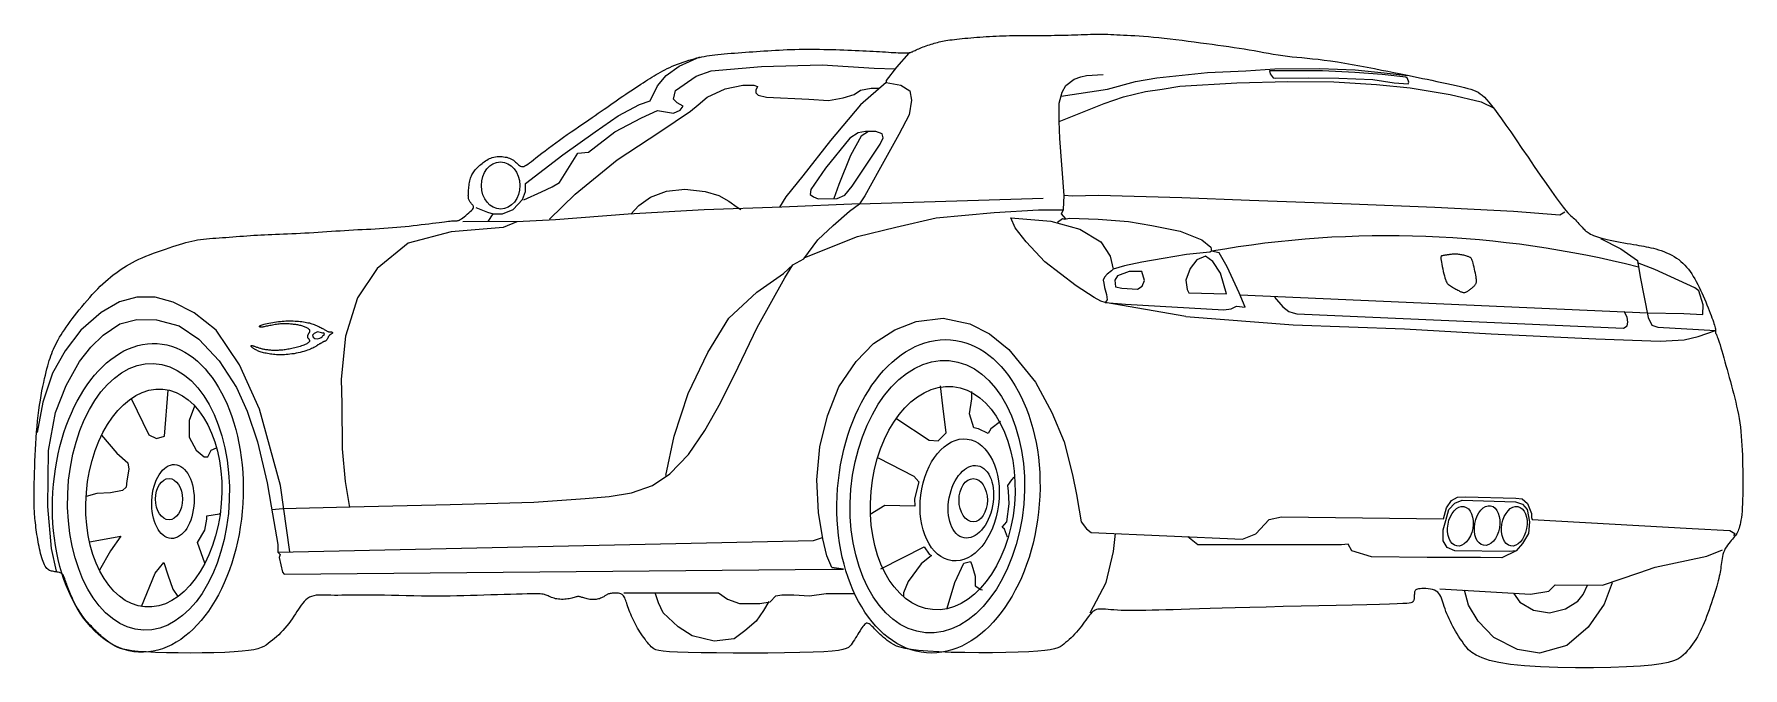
# Model space of a CAD drawing. Header units: metres. Extents: x -0.28 to 4.1, y -0.04 to 1.58.
import ezdxf

# ---------------------------------------------------------------- set-up
doc = ezdxf.new("R2010")
doc.units = ezdxf.units.M
doc.layers.add('Ceco.NET 49', color=7, linetype='Continuous', lineweight=9)

msp = doc.modelspace()

# ---------------------------------------------------------------- linework, layer by layer
at = {"layer": 'Ceco.NET 49'}
for p, q in [((2.6707, 0.8574), (2.4641, 0.8937)), ((3.9811, 0.8068), (4.0259, 0.8219))]:
    msp.add_line(p, q, dxfattribs=at)
for points in [[(-0.2293, 0.2057), (-0.232, 0.2064), (-0.2346, 0.2072), (-0.2371, 0.2082), (-0.2394, 0.2096), (-0.2416, 0.2112), (-0.2438, 0.2133), (-0.2458, 0.2157), (-0.2478, 0.2187), (-0.2497, 0.2222), (-0.2516, 0.2262), (-0.2534, 0.2306), (-0.2551, 0.2354), (-0.2568, 0.2406), (-0.2584, 0.246), (-0.2599, 0.2516), (-0.2613, 0.2573), (-0.2626, 0.2632), (-0.2639, 0.2691), (-0.2651, 0.2751), (-0.2662, 0.2812), (-0.2673, 0.2873), (-0.2682, 0.2934), (-0.2692, 0.2996), (-0.2701, 0.3057), (-0.2709, 0.3119), (-0.2717, 0.3179), (-0.2724, 0.3239), (-0.2731, 0.3298), (-0.2737, 0.3355), (-0.2743, 0.341), (-0.2747, 0.3463), (-0.2752, 0.3513), (-0.2755, 0.3561), (-0.2758, 0.3607), (-0.276, 0.3655), (-0.2762, 0.3706), (-0.2763, 0.3762), (-0.2763, 0.3826), (-0.2763, 0.3899), (-0.2763, 0.3985), (-0.2762, 0.4083), (-0.2761, 0.4194), (-0.2759, 0.4315), (-0.2756, 0.4446), (-0.2753, 0.4583), (-0.2749, 0.4726), (-0.2744, 0.4873), (-0.2737, 0.5022), (-0.273, 0.5172), (-0.2721, 0.5321), (-0.2711, 0.547), (-0.27, 0.5618), (-0.2688, 0.5763), (-0.2674, 0.5906), (-0.2659, 0.6045), (-0.2642, 0.6181), (-0.2624, 0.6312), (-0.2604, 0.6439), (-0.2584, 0.656), (-0.2563, 0.6676), (-0.2541, 0.6787), (-0.2519, 0.6891), (-0.2498, 0.6989), (-0.2477, 0.708), (-0.2457, 0.7164), (-0.2437, 0.7242), (-0.2417, 0.7315), (-0.2397, 0.7383), (-0.2377, 0.7448), (-0.2357, 0.7509), (-0.2336, 0.7569), (-0.2313, 0.7628), (-0.229, 0.7686), (-0.2265, 0.7745), (-0.2239, 0.7803), (-0.2211, 0.7863), (-0.2181, 0.7922), (-0.2148, 0.7983), (-0.2113, 0.8045), (-0.2075, 0.8108), (-0.2035, 0.8172), (-0.1991, 0.8238), (-0.1945, 0.8306), (-0.1895, 0.8376), (-0.1844, 0.8447), (-0.1789, 0.852), (-0.1732, 0.8594), (-0.1672, 0.867), (-0.1609, 0.8748), (-0.1545, 0.8827), (-0.1479, 0.8907), (-0.1411, 0.8986), (-0.1343, 0.9064), (-0.1275, 0.914), (-0.1206, 0.9214), (-0.1138, 0.9285), (-0.1071, 0.9352), (-0.1004, 0.9415), (-0.0938, 0.9475), (-0.0872, 0.9532), (-0.0806, 0.9587), (-0.074, 0.9639), (-0.0674, 0.9689), (-0.0607, 0.9737), (-0.054, 0.9784), (-0.0471, 0.9829), (-0.04, 0.9874), (-0.0327, 0.9917), (-0.0251, 0.9959), (-0.0171, 1), (-0.0087, 1.0041), (0.0001, 1.0081), (0.0094, 1.012), (0.0192, 1.0159), (0.0291, 1.0197), (0.0393, 1.0234), (0.0494, 1.027), (0.0594, 1.0304), (0.0692, 1.0337), (0.0785, 1.0367), (0.0874, 1.0396), (0.0959, 1.0422), (0.104, 1.0447), (0.1119, 1.0469), (0.1195, 1.0489), (0.127, 1.0507), (0.1344, 1.0523), (0.1419, 1.0537), (0.1494, 1.0548), (0.1571, 1.0557), (0.1648, 1.0566), (0.1727, 1.0572), (0.1807, 1.0578), (0.1888, 1.0584), (0.1971, 1.0589), (0.2056, 1.0595), (0.2142, 1.0601), (0.223, 1.0608), (0.2319, 1.0615), (0.2409, 1.0622), (0.2499, 1.0629), (0.259, 1.0636), (0.268, 1.0643), (0.277, 1.0649), (0.286, 1.0655), (0.2949, 1.066), (0.3039, 1.0664), (0.3129, 1.0669), (0.3221, 1.0673), (0.3315, 1.0677), (0.3411, 1.0681), (0.351, 1.0685), (0.3613, 1.069), (0.3719, 1.0694), (0.3827, 1.0699), (0.3937, 1.0704), (0.4049, 1.0709), (0.4162, 1.0715), (0.4276, 1.0721), (0.439, 1.0727), (0.4503, 1.0734), (0.4616, 1.0742), (0.4729, 1.075), (0.4842, 1.0757), (0.4954, 1.0765), (0.5067, 1.0773), (0.5179, 1.078), (0.5292, 1.0787), (0.5404, 1.0793), (0.5517, 1.0799), (0.563, 1.0805), (0.5742, 1.081), (0.5854, 1.0816), (0.5966, 1.0822), (0.6077, 1.0828), (0.6188, 1.0835), (0.6298, 1.0843), (0.6407, 1.0851), (0.6515, 1.086), (0.6622, 1.087), (0.6728, 1.088), (0.6833, 1.0891), (0.6937, 1.0903), (0.704, 1.0915), (0.7141, 1.0927), (0.7241, 1.0939), (0.7337, 1.0951), (0.7429, 1.0963), (0.7515, 1.0975), (0.7596, 1.0985), (0.767, 1.0995), (0.7735, 1.1003), (0.7791, 1.1009), (0.7839, 1.1014), (0.788, 1.1018), (0.7915, 1.1021), (0.7944, 1.1023), (0.7968, 1.1024), (0.7989, 1.1025), (0.8008, 1.1025), (0.8024, 1.1025), (0.804, 1.1025), (0.8056, 1.1027), (0.8073, 1.1031), (0.8091, 1.1037), (0.8113, 1.1046), (0.8137, 1.106), (0.8167, 1.1078), (0.8201, 1.1102), (0.8239, 1.1129), (0.8279, 1.116), (0.832, 1.1193), (0.8359, 1.1227), (0.8394, 1.126), (0.8425, 1.1291), (0.845, 1.1319), (0.8466, 1.1344), (0.8476, 1.1365), (0.8479, 1.1383), (0.8477, 1.1399), (0.8471, 1.1413), (0.8462, 1.1426), (0.8451, 1.1438), (0.8439, 1.145), (0.8427, 1.1463), (0.8415, 1.1476), (0.8403, 1.149), (0.8393, 1.1504), (0.8383, 1.1519), (0.8374, 1.1535), (0.8366, 1.1551), (0.8359, 1.1568), (0.8354, 1.1585), (0.835, 1.1604), (0.8347, 1.1623), (0.8346, 1.1645), (0.8345, 1.1668), (0.8346, 1.1693), (0.8347, 1.172), (0.8348, 1.175), (0.8351, 1.1783), (0.8353, 1.1819), (0.8357, 1.1856), (0.8361, 1.1894), (0.8366, 1.1933), (0.8371, 1.1971), (0.8378, 1.2009), (0.8385, 1.2046), (0.8394, 1.208), (0.8403, 1.2113), (0.8414, 1.2144), (0.8426, 1.2174), (0.8439, 1.2203), (0.8453, 1.223), (0.8469, 1.2256), (0.8486, 1.2281), (0.8504, 1.2306), (0.8524, 1.233), (0.8545, 1.2354), (0.8568, 1.2377), (0.8592, 1.2401), (0.8616, 1.2424), (0.8642, 1.2447), (0.8669, 1.247), (0.8696, 1.2493), (0.8725, 1.2516), (0.8754, 1.2538), (0.8785, 1.256), (0.8817, 1.258), (0.885, 1.2599), (0.8885, 1.2616), (0.8922, 1.2631), (0.896, 1.2644), (0.9, 1.2654), (0.9041, 1.2662), (0.9083, 1.2667), (0.9125, 1.267), (0.9167, 1.2671), (0.9209, 1.2669), (0.9249, 1.2665), (0.9289, 1.2658), (0.9327, 1.265), (0.9365, 1.2639), (0.94, 1.2626), (0.9434, 1.261), (0.9467, 1.2593), (0.9498, 1.2574), (0.9527, 1.2552), (0.9555, 1.2529), (0.9581, 1.2505), (0.9606, 1.2482), (0.9631, 1.246), (0.9656, 1.2441), (0.9681, 1.2426), (0.9706, 1.2416), (0.9733, 1.2413), (0.9762, 1.2418), (0.9793, 1.243), (0.9827, 1.2449), (0.9866, 1.2475), (0.9909, 1.2507), (0.9958, 1.2546), (1.0014, 1.259), (1.0076, 1.264), (1.0147, 1.2695), (1.0224, 1.2755), (1.0308, 1.2818), (1.0396, 1.2885), (1.0489, 1.2953), (1.0584, 1.3023), (1.0681, 1.3093), (1.0779, 1.3162), (1.0876, 1.3231), (1.0973, 1.3298), (1.1068, 1.3364), (1.1162, 1.3429), (1.1254, 1.3491), (1.1344, 1.3552), (1.1431, 1.3612), (1.1514, 1.3669), (1.1594, 1.3724), (1.1671, 1.3777), (1.1746, 1.3828), (1.1818, 1.3879), (1.1888, 1.3928), (1.1958, 1.3976), (1.2027, 1.4024), (1.2096, 1.4072), (1.2165, 1.412), (1.2234, 1.4168), (1.2303, 1.4215), (1.2372, 1.4262), (1.2439, 1.4308), (1.2506, 1.4354), (1.2572, 1.4398), (1.2636, 1.444), (1.2698, 1.4481), (1.2758, 1.4521), (1.2817, 1.4559), (1.2875, 1.4596), (1.2931, 1.4632), (1.2987, 1.4667), (1.3042, 1.4701), (1.3097, 1.4735), (1.3152, 1.4767), (1.3207, 1.4799), (1.3263, 1.4831), (1.3319, 1.4862), (1.3377, 1.4892), (1.3437, 1.4921), (1.3499, 1.4951), (1.3564, 1.4979), (1.3631, 1.5007), (1.3701, 1.5035), (1.3772, 1.5061), (1.3844, 1.5087), (1.3916, 1.5111), (1.3988, 1.5134), (1.4058, 1.5155), (1.4127, 1.5174), (1.4193, 1.5192), (1.4257, 1.5208), (1.4321, 1.5222), (1.4384, 1.5234), (1.4448, 1.5246), (1.4514, 1.5256), (1.4583, 1.5266), (1.4655, 1.5275), (1.4731, 1.5283), (1.4811, 1.5291), (1.4894, 1.5298), (1.498, 1.5306), (1.5068, 1.5313), (1.5158, 1.5319), (1.525, 1.5326), (1.5343, 1.5333), (1.5436, 1.5339), (1.553, 1.5346), (1.5624, 1.5352), (1.5719, 1.5359), (1.5815, 1.5365), (1.5911, 1.5371), (1.6007, 1.5378), (1.6105, 1.5384), (1.6203, 1.5389), (1.6302, 1.5395), (1.6401, 1.54), (1.6501, 1.5405), (1.6602, 1.5409), (1.6704, 1.5413), (1.6807, 1.5415), (1.6911, 1.5417), (1.7016, 1.5418), (1.7121, 1.5418), (1.7227, 1.5417), (1.7333, 1.5415), (1.7439, 1.5413), (1.7544, 1.5411), (1.7648, 1.5408), (1.7752, 1.5405), (1.7854, 1.5401), (1.7955, 1.5398), (1.8055, 1.5394), (1.8152, 1.539), (1.8248, 1.5386), (1.8343, 1.5382), (1.8436, 1.5378), (1.8526, 1.5373), (1.8615, 1.5368), (1.8702, 1.5364), (1.8786, 1.5359), (1.8867, 1.5354), (1.8946, 1.5349), (1.9021, 1.5345), (1.9093, 1.534), (1.9162, 1.5336), (1.9226, 1.5332), (1.9287, 1.5329), (1.9344, 1.5326), (1.9396, 1.5324), (1.9444, 1.5322), (1.9488, 1.5321), (1.9526, 1.532), (1.956, 1.5321), (1.9589, 1.5322), (1.9614, 1.5325), (1.9636, 1.5328), (1.9656, 1.5332), (1.9674, 1.5338), (1.9692, 1.5345), (1.9711, 1.5353), (1.9732, 1.5363), (1.9755, 1.5374), (1.9781, 1.5386), (1.9809, 1.54), (1.984, 1.5414), (1.9872, 1.5429), (1.9906, 1.5444), (1.9942, 1.5459), (1.998, 1.5474), (2.0019, 1.5489), (2.006, 1.5504), (2.0101, 1.5518), (2.0143, 1.5532), (2.0185, 1.5545), (2.0227, 1.5558), (2.0269, 1.557), (2.0311, 1.5581), (2.0352, 1.5592), (2.0393, 1.5602), (2.0435, 1.5612), (2.0477, 1.5621), (2.0521, 1.5629), (2.0567, 1.5637), (2.0616, 1.5645), (2.0668, 1.5653), (2.0725, 1.566), (2.0784, 1.5668), (2.0847, 1.5675), (2.0913, 1.5682), (2.0982, 1.5689), (2.1053, 1.5696), (2.1126, 1.5702), (2.1201, 1.5709), (2.1278, 1.5715), (2.1356, 1.5721), (2.1435, 1.5727), (2.1515, 1.5733), (2.1597, 1.5738), (2.168, 1.5743), (2.1764, 1.5748), (2.1849, 1.5752), (2.1935, 1.5756), (2.2022, 1.5759), (2.2109, 1.5762), (2.2196, 1.5765), (2.2283, 1.5767), (2.2369, 1.5769), (2.2454, 1.577), (2.2537, 1.5771), (2.2619, 1.5771), (2.27, 1.5771), (2.278, 1.5771), (2.2859, 1.5771), (2.2938, 1.577), (2.3018, 1.577), (2.3098, 1.577), (2.318, 1.577), (2.3263, 1.5771), (2.3348, 1.5772), (2.3434, 1.5773), (2.352, 1.5774), (2.3606, 1.5776), (2.3692, 1.5778), (2.3777, 1.5781), (2.3862, 1.5784), (2.3945, 1.5787), (2.4027, 1.579), (2.4107, 1.5792), (2.4186, 1.5795), (2.4264, 1.5797), (2.4341, 1.5799), (2.4416, 1.5801), (2.449, 1.5801), (2.4563, 1.5801), (2.4636, 1.5799), (2.4709, 1.5797), (2.4783, 1.5795), (2.486, 1.5791), (2.4939, 1.5787), (2.5022, 1.5783), (2.5109, 1.5779), (2.5201, 1.5774), (2.5298, 1.5769), (2.5401, 1.5763), (2.551, 1.5756), (2.5625, 1.5748), (2.5747, 1.5738), (2.5875, 1.5727), (2.601, 1.5714), (2.6152, 1.5699), (2.63, 1.5683), (2.6452, 1.5664), (2.6608, 1.5645), (2.6764, 1.5625), (2.6921, 1.5604), (2.7077, 1.5583), (2.723, 1.5563), (2.7378, 1.5543), (2.7523, 1.5523), (2.7665, 1.5503), (2.7803, 1.5483), (2.7938, 1.5463), (2.807, 1.5443), (2.82, 1.5423), (2.8327, 1.5402), (2.8453, 1.538), (2.8577, 1.5358), (2.87, 1.5336), (2.8822, 1.5314), (2.8943, 1.5293), (2.9064, 1.5274), (2.9184, 1.5256), (2.9305, 1.524), (2.9426, 1.5225), (2.9549, 1.5213), (2.9675, 1.5201), (2.9806, 1.5188), (2.9944, 1.5174), (3.0089, 1.5158), (3.0244, 1.514), (3.0409, 1.5117), (3.0586, 1.509), (3.0772, 1.506), (3.0963, 1.5026), (3.1156, 1.4991), (3.1347, 1.4955), (3.1533, 1.4919), (3.1711, 1.4884), (3.1877, 1.4851), (3.2028, 1.4821), (3.2167, 1.4793), (3.2295, 1.4767), (3.2416, 1.4742), (3.2533, 1.4718), (3.2647, 1.4695), (3.2761, 1.4671), (3.2879, 1.4646), (3.3002, 1.4621), (3.3128, 1.4594), (3.3256, 1.4567), (3.3382, 1.454), (3.3505, 1.4513), (3.3623, 1.4487), (3.3733, 1.4461), (3.3832, 1.4437), (3.392, 1.4414), (3.3997, 1.4392), (3.4065, 1.4369), (3.4127, 1.4343), (3.4183, 1.4313), (3.4237, 1.4278), (3.429, 1.4237), (3.4344, 1.4188), (3.4401, 1.413), (3.4462, 1.406), (3.453, 1.3978), (3.4606, 1.388), (3.469, 1.3765), (3.4786, 1.3631), (3.4895, 1.3477), (3.5018, 1.3299), (3.5156, 1.3098), (3.5305, 1.2879), (3.5462, 1.265), (3.562, 1.2419), (3.5775, 1.2192), (3.5924, 1.1977), (3.606, 1.1782), (3.618, 1.1614), (3.628, 1.1479), (3.6362, 1.1373), (3.6428, 1.1293), (3.6481, 1.1233), (3.6524, 1.1188), (3.6559, 1.1155), (3.659, 1.1128), (3.6618, 1.1103), (3.6646, 1.1076), (3.6675, 1.1047), (3.6704, 1.1016), (3.6733, 1.0984), (3.6761, 1.0952), (3.6789, 1.092), (3.6817, 1.0889), (3.6843, 1.086), (3.6868, 1.0833), (3.6893, 1.0808), (3.6918, 1.0785), (3.6943, 1.0763), (3.697, 1.0743), (3.6998, 1.0724), (3.7028, 1.0706), (3.7062, 1.0688), (3.7099, 1.0671), (3.714, 1.0653), (3.7185, 1.0636), (3.7234, 1.0619), (3.7289, 1.0602), (3.7349, 1.0585), (3.7415, 1.0568), (3.7487, 1.0551), (3.7565, 1.0533), (3.7648, 1.0515), (3.7734, 1.0498), (3.7822, 1.048), (3.791, 1.0464), (3.7996, 1.0448), (3.808, 1.0433), (3.8159, 1.0419), (3.8232, 1.0407), (3.83, 1.0396), (3.8365, 1.0385), (3.8426, 1.0375), (3.8486, 1.0363), (3.8546, 1.0351), (3.8606, 1.0338), (3.8668, 1.0323), (3.8733, 1.0305), (3.8799, 1.0285), (3.8868, 1.0263), (3.8936, 1.0238), (3.9005, 1.021), (3.9072, 1.018), (3.9138, 1.0147), (3.9201, 1.0112), (3.9261, 1.0073), (3.9318, 1.0032), (3.9371, 0.9988), (3.9423, 0.9941), (3.9472, 0.9892), (3.9518, 0.9839), (3.9563, 0.9784), (3.9607, 0.9726), (3.9649, 0.9666), (3.9689, 0.9603), (3.9729, 0.9537), (3.9767, 0.9469), (3.9805, 0.9399), (3.9841, 0.9328), (3.9876, 0.9254), (3.9911, 0.918), (3.9945, 0.9104), (3.9977, 0.9027), (4.0009, 0.8951), (4.004, 0.8876), (4.0069, 0.8802), (4.0096, 0.8732), (4.0122, 0.8664), (4.0145, 0.8601), (4.0167, 0.8542), (4.0187, 0.8489), (4.0204, 0.844), (4.0219, 0.8395), (4.0232, 0.8356), (4.0242, 0.8321), (4.025, 0.829), (4.0256, 0.8264), (4.0259, 0.8243), (4.026, 0.8225), (4.0259, 0.821), (4.0258, 0.8198), (4.0256, 0.8188), (4.0255, 0.8179), (4.0255, 0.8171), (4.0256, 0.8163), (4.0259, 0.8154), (4.0264, 0.8143), (4.0271, 0.813), (4.028, 0.8112), (4.0291, 0.8089), (4.0304, 0.8059), (4.0319, 0.8022), (4.0336, 0.7975), (4.0354, 0.7918), (4.0374, 0.7852), (4.0396, 0.7778), (4.0419, 0.7697), (4.0444, 0.761), (4.0469, 0.7517), (4.0496, 0.7421), (4.0523, 0.7322), (4.0552, 0.7221), (4.058, 0.7118), (4.0609, 0.7014), (4.0639, 0.691), (4.0667, 0.6805), (4.0696, 0.6699), (4.0723, 0.6594), (4.075, 0.6489), (4.0775, 0.6385), (4.0799, 0.6281), (4.0821, 0.6177), (4.0842, 0.6072), (4.0861, 0.5966), (4.0878, 0.5858), (4.0893, 0.5748), (4.0906, 0.5635), (4.0918, 0.5519), (4.0927, 0.54), (4.0934, 0.5278), (4.094, 0.5154), (4.0945, 0.5029), (4.0949, 0.4901), (4.0952, 0.4772), (4.0954, 0.4643), (4.0955, 0.4513), (4.0956, 0.4383), (4.0957, 0.4256), (4.0956, 0.4131), (4.0955, 0.4011), (4.0952, 0.3896), (4.0948, 0.3787), (4.0943, 0.3687), (4.0937, 0.3595), (4.0929, 0.3512), (4.092, 0.3436), (4.091, 0.3368), (4.0899, 0.3307), (4.0888, 0.3253), (4.0875, 0.3204), (4.0863, 0.3161), (4.085, 0.3123), (4.0836, 0.3089), (4.0822, 0.3057), (4.0806, 0.3028), (4.0788, 0.3), (4.0768, 0.2973), (4.0746, 0.2944), (4.0721, 0.2914), (4.0692, 0.2881), (4.0662, 0.2846), (4.063, 0.2809), (4.0598, 0.2769), (4.0567, 0.2727), (4.0537, 0.2683), (4.0509, 0.2637), (4.0485, 0.2589), (4.0465, 0.254), (4.0449, 0.2489), (4.0436, 0.2437), (4.0426, 0.2385), (4.0417, 0.2333), (4.041, 0.2281), (4.0404, 0.2229), (4.0398, 0.2179), (4.0391, 0.213), (4.0384, 0.2082), (4.0376, 0.2033), (4.0366, 0.1983), (4.0355, 0.193), (4.0342, 0.1873), (4.0326, 0.1812), (4.0308, 0.1746), (4.0288, 0.1673), (4.0265, 0.1594), (4.0239, 0.1512), (4.0212, 0.1426), (4.0184, 0.1337), (4.0154, 0.1248), (4.0124, 0.1159), (4.0093, 0.1071), (4.0062, 0.0985), (4.0031, 0.0902), (4, 0.082), (3.9968, 0.0741), (3.9935, 0.0665), (3.9902, 0.059), (3.9867, 0.0518), (3.9831, 0.0449), (3.9793, 0.0381), (3.9754, 0.0316), (3.9713, 0.0253), (3.9671, 0.0192), (3.9627, 0.0132), (3.9581, 0.0075), (3.9534, 0.0019), (3.9486, -0.0036), (3.9434, -0.0088), (3.9372, -0.0139), (3.9293, -0.0187), (3.9187, -0.0232), (3.9047, -0.0274), (3.8864, -0.0311), (3.8631, -0.0343), (3.8338, -0.037), (3.7982, -0.0391), (3.7576, -0.0405), (3.7136, -0.0412), (3.6679, -0.0412), (3.6221, -0.0403), (3.5779, -0.0386), (3.537, -0.0359), (3.501, -0.0323), (3.4712, -0.0277), (3.4472, -0.0222), (3.4283, -0.0159), (3.4136, -0.0092), (3.4025, -0.0021), (3.394, 0.0052), (3.3875, 0.0125), (3.3821, 0.0197), (3.3772, 0.0267), (3.3727, 0.0333), (3.3685, 0.0398), (3.3645, 0.0461), (3.3608, 0.0523), (3.3572, 0.0585), (3.3538, 0.0647), (3.3506, 0.071), (3.3474, 0.0774), (3.3444, 0.0839), (3.3415, 0.0903), (3.3387, 0.0968), (3.3361, 0.1032), (3.3337, 0.1094), (3.3315, 0.1155), (3.3295, 0.1213), (3.3278, 0.1268), (3.3261, 0.132), (3.3245, 0.1369), (3.3227, 0.1414), (3.3206, 0.1455), (3.3181, 0.1492), (3.315, 0.1524), (3.3113, 0.155), (3.3068, 0.1572), (3.3017, 0.1589), (3.2962, 0.1601), (3.2904, 0.1609), (3.2847, 0.1614), (3.2792, 0.1616), (3.2742, 0.1616), (3.2697, 0.1613), (3.2661, 0.1609), (3.2631, 0.1603), (3.2609, 0.1595), (3.2592, 0.1586), (3.2579, 0.1574), (3.2571, 0.1561), (3.2565, 0.1546), (3.256, 0.153), (3.2557, 0.1511), (3.2555, 0.1491), (3.2553, 0.1469), (3.2551, 0.1448), (3.255, 0.1426), (3.2549, 0.1404), (3.2547, 0.1384), (3.2545, 0.1365), (3.2543, 0.1347), (3.254, 0.1331), (3.2536, 0.1317), (3.2531, 0.1304), (3.2525, 0.1292), (3.2518, 0.1282), (3.251, 0.1272), (3.25, 0.1264), (3.2487, 0.1257), (3.2464, 0.125), (3.2423, 0.1244), (3.2356, 0.1237), (3.2254, 0.1231), (3.2109, 0.1225), (3.1913, 0.1218), (3.1657, 0.1211), (3.1337, 0.1203), (3.0963, 0.1194), (3.0548, 0.1184), (3.0107, 0.1174), (2.9652, 0.1164), (2.9197, 0.1154), (2.8757, 0.1143), (2.8344, 0.1133), (2.797, 0.1123), (2.7633, 0.1114), (2.733, 0.1105), (2.7057, 0.1097), (2.681, 0.1089), (2.6586, 0.1081), (2.638, 0.1074), (2.6189, 0.1068), (2.601, 0.1063), (2.5842, 0.1059), (2.5684, 0.1055), (2.5537, 0.1053), (2.54, 0.1052), (2.5274, 0.1052), (2.5158, 0.1054), (2.5051, 0.1057), (2.4954, 0.1062), (2.4866, 0.1068), (2.4787, 0.1075), (2.4716, 0.1081), (2.4651, 0.1087), (2.4594, 0.1091), (2.4543, 0.1092), (2.4497, 0.1091), (2.4457, 0.1087), (2.442, 0.1078), (2.4387, 0.1066), (2.4357, 0.1049), (2.4328, 0.1029), (2.4299, 0.1003), (2.4271, 0.0973), (2.4242, 0.0939), (2.4211, 0.0899), (2.4178, 0.0855), (2.4143, 0.0808), (2.4107, 0.0758), (2.407, 0.0707), (2.4031, 0.0654), (2.399, 0.0602), (2.3948, 0.055), (2.3904, 0.0499), (2.3859, 0.045), (2.3814, 0.0402), (2.3768, 0.0356), (2.3721, 0.0313), (2.3675, 0.0271), (2.363, 0.0232), (2.3585, 0.0195), (2.354, 0.016), (2.3489, 0.0128), (2.3426, 0.0099), (2.3344, 0.0073), (2.3236, 0.0049), (2.3096, 0.0028), (2.2917, 0.0011), (2.2691, -0.0004), (2.2416, -0.0015), (2.2102, -0.0023), (2.176, -0.0027), (2.1405, -0.0028), (2.1048, -0.0024), (2.0703, -0.0017), (2.0383, -0.0006), (2.01, 0.001), (1.9864, 0.003), (1.9673, 0.0055), (1.952, 0.0082), (1.9399, 0.0113), (1.9304, 0.0146), (1.9229, 0.0181), (1.9168, 0.0217), (1.9115, 0.0254), (1.9065, 0.0291), (1.9018, 0.0329), (1.8972, 0.0366), (1.8928, 0.0404), (1.8886, 0.0441), (1.8847, 0.0477), (1.8809, 0.0514), (1.8774, 0.0549), (1.8741, 0.0584), (1.871, 0.0617), (1.868, 0.0647), (1.8652, 0.0674), (1.8626, 0.0697), (1.86, 0.0715), (1.8576, 0.0726), (1.8553, 0.073), (1.853, 0.0727), (1.8507, 0.0716), (1.8485, 0.0699), (1.8463, 0.0675), (1.844, 0.0647), (1.8417, 0.0613), (1.8393, 0.0576), (1.8368, 0.0535), (1.8341, 0.0492), (1.8314, 0.0446), (1.8285, 0.04), (1.8256, 0.0353), (1.8227, 0.0307), (1.8197, 0.0262), (1.8167, 0.0219), (1.8138, 0.0179), (1.8108, 0.0143), (1.807, 0.0111), (1.8014, 0.0082), (1.7932, 0.0057), (1.7816, 0.0035), (1.7656, 0.0017), (1.7444, 0.0001), (1.717, -0.0012), (1.683, -0.0022), (1.6438, -0.0029), (1.6011, -0.0033), (1.5566, -0.0036), (1.5122, -0.0035), (1.4696, -0.0032), (1.4306, -0.0028), (1.3969, -0.0021), (1.3698, -0.0012), (1.3489, 0), (1.3333, 0.0013), (1.322, 0.003), (1.3142, 0.0049), (1.309, 0.0071), (1.3054, 0.0096), (1.3025, 0.0125), (1.2995, 0.0158), (1.2965, 0.0194), (1.2933, 0.0232), (1.29, 0.0274), (1.2867, 0.0317), (1.2834, 0.0363), (1.2801, 0.0409), (1.2768, 0.0457), (1.2737, 0.0505), (1.2706, 0.0554), (1.2676, 0.0604), (1.2648, 0.0653), (1.262, 0.0704), (1.2594, 0.0754), (1.2569, 0.0805), (1.2545, 0.0856), (1.2522, 0.0907), (1.25, 0.0958), (1.248, 0.1008), (1.2461, 0.1058), (1.2443, 0.1106), (1.2427, 0.1152), (1.2412, 0.1197), (1.2398, 0.1239), (1.2386, 0.1278), (1.2374, 0.1314), (1.2363, 0.1348), (1.235, 0.1378), (1.2336, 0.1405), (1.232, 0.1429), (1.2301, 0.1449), (1.2278, 0.1465), (1.2252, 0.1478), (1.2222, 0.1488), (1.2189, 0.1495), (1.2156, 0.1499), (1.2121, 0.1501), (1.2087, 0.1501), (1.2055, 0.1499), (1.2025, 0.1497), (1.1999, 0.1493), (1.1975, 0.1489), (1.1954, 0.1484), (1.1934, 0.1478), (1.1917, 0.1471), (1.1901, 0.1464), (1.1886, 0.1456), (1.1871, 0.1447), (1.1856, 0.1438), (1.1841, 0.1427), (1.1825, 0.1417), (1.1809, 0.1406), (1.1791, 0.1396), (1.1772, 0.1385), (1.1751, 0.1375), (1.1728, 0.1366), (1.1703, 0.1357), (1.1675, 0.135), (1.1646, 0.1344), (1.1616, 0.1339), (1.1585, 0.1335), (1.1552, 0.1333), (1.1519, 0.1333), (1.1486, 0.1335), (1.1453, 0.1339), (1.142, 0.1344), (1.1388, 0.1351), (1.1357, 0.1359), (1.1327, 0.1367), (1.13, 0.1375), (1.1275, 0.1383), (1.1252, 0.1391), (1.1233, 0.1397), (1.1216, 0.1402), (1.12, 0.1406), (1.1186, 0.1409), (1.1172, 0.141), (1.1157, 0.141), (1.1141, 0.1409), (1.1122, 0.1405), (1.1102, 0.14), (1.1078, 0.1394), (1.1052, 0.1387), (1.1024, 0.1379), (1.0993, 0.1371), (1.096, 0.1363), (1.0925, 0.1356), (1.0889, 0.135), (1.085, 0.1345), (1.0811, 0.1342), (1.077, 0.134), (1.073, 0.134), (1.0689, 0.1341), (1.0649, 0.1345), (1.0611, 0.135), (1.0574, 0.1357), (1.0538, 0.1366), (1.0505, 0.1377), (1.0474, 0.1389), (1.0444, 0.1402), (1.0416, 0.1415), (1.0389, 0.1428), (1.0364, 0.1439), (1.034, 0.145), (1.0316, 0.1459), (1.0291, 0.1466), (1.0262, 0.1472), (1.0225, 0.1476), (1.018, 0.1479), (1.0121, 0.148), (1.0048, 0.148), (0.9958, 0.1479), (0.9848, 0.1478), (0.9721, 0.1475), (0.9579, 0.1471), (0.9425, 0.1467), (0.9262, 0.1462), (0.9093, 0.1457), (0.8919, 0.1452), (0.8745, 0.1446), (0.8572, 0.1441), (0.84, 0.1435), (0.8228, 0.143), (0.8054, 0.1426), (0.788, 0.1423), (0.7702, 0.1421), (0.7521, 0.142), (0.7336, 0.142), (0.7146, 0.1422), (0.6953, 0.1426), (0.6759, 0.143), (0.6567, 0.1435), (0.6379, 0.144), (0.6197, 0.1444), (0.6023, 0.1448), (0.586, 0.145), (0.5709, 0.145), (0.557, 0.145), (0.5441, 0.1448), (0.5322, 0.1446), (0.5211, 0.1444), (0.5108, 0.1443), (0.501, 0.1442), (0.4918, 0.1442), (0.4829, 0.1444), (0.4745, 0.1447), (0.4665, 0.1449), (0.4589, 0.145), (0.4517, 0.1448), (0.4451, 0.1443), (0.4389, 0.1433), (0.4332, 0.1416), (0.428, 0.1394), (0.4233, 0.1364), (0.4189, 0.1329), (0.4148, 0.1289), (0.411, 0.1244), (0.4072, 0.1195), (0.4035, 0.1142), (0.3998, 0.1087), (0.396, 0.1029), (0.3921, 0.0969), (0.388, 0.0907), (0.3838, 0.0845), (0.3795, 0.0783), (0.3749, 0.0721), (0.3702, 0.0661), (0.3653, 0.0601), (0.3602, 0.0544), (0.3549, 0.0489), (0.3496, 0.0436), (0.3441, 0.0385), (0.3386, 0.0337), (0.3331, 0.0292), (0.3276, 0.0249), (0.3222, 0.0209), (0.3169, 0.0171), (0.3111, 0.0137), (0.3043, 0.0105), (0.296, 0.0077), (0.2855, 0.0051), (0.2723, 0.0029), (0.2559, 0.001), (0.2357, -0.0005), (0.2113, -0.0017), (0.1837, -0.0026), (0.1539, -0.0031), (0.1229, -0.0033), (0.092, -0.0032), (0.0621, -0.0027), (0.0345, -0.0019), (0.0101, -0.0007), (-0.0101, 0.0007), (-0.0265, 0.0025), (-0.0396, 0.0045), (-0.0498, 0.0067), (-0.0578, 0.009), (-0.0641, 0.0115), (-0.0691, 0.0141), (-0.0735, 0.0167), (-0.0775, 0.0193), (-0.0815, 0.022), (-0.0853, 0.0247), (-0.089, 0.0274), (-0.0926, 0.0301), (-0.096, 0.0328), (-0.0995, 0.0357), (-0.1028, 0.0385), (-0.1061, 0.0414), (-0.1093, 0.0444), (-0.1125, 0.0473), (-0.1156, 0.0503), (-0.1186, 0.0533), (-0.1216, 0.0563), (-0.1245, 0.0592), (-0.1273, 0.0621), (-0.13, 0.065), (-0.1327, 0.0678), (-0.1353, 0.0706), (-0.1379, 0.0735), (-0.1405, 0.0764), (-0.143, 0.0794), (-0.1456, 0.0826), (-0.1482, 0.0859), (-0.1508, 0.0893), (-0.1535, 0.0929), (-0.1561, 0.0966), (-0.1588, 0.1005), (-0.1614, 0.1045), (-0.1639, 0.1085), (-0.1664, 0.1127), (-0.1688, 0.1169), (-0.1711, 0.1211), (-0.1733, 0.1254), (-0.1754, 0.1296), (-0.1775, 0.134), (-0.1794, 0.1383), (-0.1813, 0.1427), (-0.1831, 0.147), (-0.1849, 0.1514), (-0.1866, 0.1558), (-0.1883, 0.1601), (-0.19, 0.1644), (-0.1915, 0.1685), (-0.193, 0.1725), (-0.1944, 0.1764), (-0.1957, 0.18), (-0.1969, 0.1834), (-0.198, 0.1866), (-0.199, 0.1894), (-0.2, 0.192), (-0.2011, 0.1943), (-0.2023, 0.1964), (-0.2037, 0.1981), (-0.2053, 0.1997), (-0.2071, 0.2009), (-0.2094, 0.2019), (-0.2118, 0.2027), (-0.2146, 0.2034), (-0.2174, 0.2039), (-0.2204, 0.2043), (-0.2234, 0.2048), (-0.2264, 0.2052)], [(2.8849, 1.486), (2.8859, 1.4783), (2.8936, 1.4686), (2.8994, 1.4676), (2.9837, 1.4686), (3.0621, 1.4676), (3.1493, 1.4637), (3.2035, 1.456), (3.2394, 1.4531), (3.2413, 1.457), (3.2374, 1.4666), (3.2336, 1.4705), (3.1726, 1.4773), (3.1028, 1.4821), (3.0205, 1.486), (2.9633, 1.486), (2.9188, 1.486)], [(1.8935, 1.325), (1.8772, 1.3312), (1.8509, 1.3312), (1.8321, 1.3275), (1.8108, 1.3137), (1.7482, 1.2374), (1.7106, 1.1823), (1.7093, 1.1698), (1.7181, 1.1635), (1.7294, 1.1585), (1.7782, 1.1598), (1.7983, 1.1685), (1.8171, 1.1911), (1.8885, 1.2987), (1.896, 1.315)], [(2.2224, 1.1099), (2.3251, 1.102), (2.3993, 1.0815), (2.453, 1.0484), (2.4767, 1.0121), (2.4846, 0.9789), (2.4799, 0.9742), (2.4688, 0.9663), (2.4625, 0.9584), (2.4593, 0.9505), (2.4609, 0.9426), (2.4625, 0.9316), (2.4672, 0.9142), (2.4688, 0.9), (2.4641, 0.8937), (2.453, 0.8969), (2.4356, 0.9063), (2.3898, 0.9363), (2.3093, 0.9979), (2.2619, 1.0484), (2.2334, 1.0847)], [(2.7208, 1.0123), (2.6987, 1.0025), (2.6816, 0.9805), (2.6706, 0.9511), (2.6742, 0.9266), (2.6779, 0.918), (2.7747, 0.9155), (2.7588, 0.9682), (2.7392, 0.9988)], [(3.3335, 0.9565), (3.3347, 0.9524), (3.3359, 0.949), (3.3371, 0.9463), (3.3384, 0.9441), (3.3397, 0.9422), (3.3412, 0.9407), (3.3429, 0.9392), (3.345, 0.9378), (3.3473, 0.9363), (3.3499, 0.9346), (3.3527, 0.933), (3.3555, 0.9313), (3.3585, 0.9296), (3.3613, 0.928), (3.3641, 0.9265), (3.3666, 0.9251), (3.3689, 0.9239), (3.3709, 0.9228), (3.3728, 0.9219), (3.3744, 0.9211), (3.3759, 0.9205), (3.3773, 0.92), (3.3785, 0.9196), (3.3797, 0.9193), (3.3809, 0.9192), (3.3821, 0.9192), (3.3833, 0.9193), (3.3845, 0.9195), (3.3857, 0.9198), (3.3871, 0.9204), (3.3885, 0.921), (3.39, 0.9218), (3.3917, 0.9228), (3.3934, 0.9239), (3.3953, 0.9252), (3.3971, 0.9265), (3.399, 0.9278), (3.4008, 0.9292), (3.4025, 0.9306), (3.4041, 0.9319), (3.4056, 0.9332), (3.407, 0.9344), (3.4082, 0.9356), (3.4093, 0.9368), (3.4103, 0.9379), (3.4111, 0.9391), (3.4119, 0.9402), (3.4125, 0.9414), (3.4131, 0.9426), (3.4136, 0.944), (3.4139, 0.9455), (3.4141, 0.9473), (3.4141, 0.9495), (3.414, 0.9521), (3.4136, 0.9552), (3.4131, 0.959), (3.4123, 0.9634), (3.4114, 0.9683), (3.4103, 0.9736), (3.4091, 0.9789), (3.4079, 0.9842), (3.4067, 0.9893), (3.4055, 0.9939), (3.4045, 0.9978), (3.4035, 1.001), (3.4026, 1.0035), (3.4018, 1.0054), (3.4009, 1.0067), (3.4, 1.0078), (3.399, 1.0085), (3.3979, 1.0091), (3.3966, 1.0096), (3.395, 1.0103), (3.3933, 1.0109), (3.3913, 1.0116), (3.3892, 1.0123), (3.387, 1.013), (3.3846, 1.0137), (3.3821, 1.0144), (3.3796, 1.015), (3.3771, 1.0155), (3.3745, 1.0159), (3.3719, 1.0163), (3.3693, 1.0166), (3.3667, 1.0168), (3.3641, 1.017), (3.3616, 1.0171), (3.3591, 1.0171), (3.3566, 1.0171), (3.3543, 1.017), (3.3519, 1.0169), (3.3497, 1.0167), (3.3475, 1.0165), (3.3453, 1.0162), (3.3432, 1.0159), (3.3411, 1.0157), (3.3391, 1.0153), (3.3371, 1.015), (3.3352, 1.0147), (3.3334, 1.0144), (3.3317, 1.014), (3.3301, 1.0137), (3.3286, 1.0134), (3.3272, 1.0132), (3.326, 1.0129), (3.325, 1.0126), (3.3242, 1.012), (3.3236, 1.0111), (3.3232, 1.0097), (3.3231, 1.0076), (3.3232, 1.0049), (3.3236, 1.0012), (3.3243, 0.9966), (3.3253, 0.9913), (3.3265, 0.9854), (3.3278, 0.9793), (3.3292, 0.9731), (3.3307, 0.967), (3.3321, 0.9614)], [(2.5578, 0.9731), (2.5259, 0.9731), (2.4953, 0.9621), (2.4891, 0.9511), (2.4904, 0.9339), (2.5063, 0.9302), (2.5467, 0.9278), (2.559, 0.9351), (2.5651, 0.9498)], [(0.3048, 0.776), (0.3069, 0.7754), (0.309, 0.7749), (0.3111, 0.7744), (0.3133, 0.774), (0.3156, 0.7736), (0.3179, 0.7732), (0.3204, 0.7729), (0.3229, 0.7726), (0.3256, 0.7723), (0.3283, 0.7721), (0.3311, 0.7719), (0.334, 0.7718), (0.3369, 0.7717), (0.3399, 0.7717), (0.3428, 0.7717), (0.3457, 0.7717), (0.3486, 0.7718), (0.3515, 0.772), (0.3543, 0.7722), (0.3572, 0.7725), (0.3601, 0.7728), (0.3631, 0.7731), (0.3662, 0.7736), (0.3694, 0.7741), (0.3726, 0.7746), (0.376, 0.7752), (0.3795, 0.7759), (0.3831, 0.7766), (0.3867, 0.7774), (0.3903, 0.7782), (0.394, 0.7791), (0.3976, 0.7801), (0.4013, 0.7811), (0.4048, 0.7822), (0.4083, 0.7833), (0.4116, 0.7844), (0.4147, 0.7855), (0.4176, 0.7867), (0.4201, 0.7878), (0.4223, 0.7889), (0.4242, 0.79), (0.4257, 0.791), (0.4269, 0.792), (0.4277, 0.793), (0.4283, 0.7939), (0.4287, 0.7948), (0.4288, 0.7957), (0.4287, 0.7965), (0.4284, 0.7972), (0.428, 0.798), (0.4275, 0.7987), (0.427, 0.7994), (0.4264, 0.8002), (0.4257, 0.8009), (0.4252, 0.8016), (0.4247, 0.8024), (0.4243, 0.8033), (0.424, 0.8041), (0.4238, 0.805), (0.4236, 0.806), (0.4236, 0.8069), (0.4237, 0.8078), (0.4239, 0.8088), (0.4241, 0.8097), (0.4244, 0.8106), (0.4248, 0.8115), (0.4252, 0.8123), (0.4257, 0.8131), (0.4262, 0.814), (0.4266, 0.8147), (0.4271, 0.8155), (0.4276, 0.8162), (0.428, 0.8169), (0.4284, 0.8176), (0.4287, 0.8183), (0.4289, 0.8189), (0.4291, 0.8195), (0.4293, 0.8201), (0.4293, 0.8207), (0.4293, 0.8214), (0.4292, 0.822), (0.429, 0.8226), (0.4287, 0.8232), (0.4282, 0.8239), (0.4276, 0.8246), (0.4268, 0.8253), (0.4257, 0.8261), (0.4245, 0.8269), (0.423, 0.8278), (0.4214, 0.8286), (0.4195, 0.8295), (0.4175, 0.8305), (0.4153, 0.8313), (0.413, 0.8322), (0.4107, 0.833), (0.4082, 0.8338), (0.4057, 0.8344), (0.4032, 0.835), (0.4007, 0.8356), (0.3981, 0.8361), (0.3955, 0.8365), (0.3928, 0.8369), (0.3902, 0.8373), (0.3875, 0.8376), (0.3848, 0.838), (0.382, 0.8383), (0.3793, 0.8385), (0.3764, 0.8388), (0.3735, 0.8389), (0.3706, 0.8391), (0.3675, 0.8391), (0.3644, 0.8391), (0.3611, 0.839), (0.3578, 0.8388), (0.3544, 0.8386), (0.3509, 0.8382), (0.3475, 0.8379), (0.3439, 0.8374), (0.3404, 0.8369), (0.3369, 0.8364), (0.3334, 0.8358), (0.33, 0.8351), (0.3266, 0.8345), (0.3234, 0.8339), (0.3204, 0.8332), (0.3175, 0.8326), (0.3149, 0.8321), (0.3126, 0.8315), (0.3106, 0.8311), (0.3088, 0.8307), (0.3073, 0.8304), (0.306, 0.8302), (0.305, 0.8301), (0.304, 0.83), (0.3033, 0.83), (0.3026, 0.8301), (0.302, 0.8302), (0.3016, 0.8305), (0.3012, 0.8307), (0.3008, 0.8311), (0.3006, 0.8314), (0.3005, 0.8318), (0.3004, 0.8322), (0.3004, 0.8327), (0.3006, 0.8331), (0.3009, 0.8335), (0.3014, 0.8339), (0.3021, 0.8344), (0.3033, 0.8349), (0.3048, 0.8355), (0.3068, 0.8362), (0.3093, 0.8369), (0.3124, 0.8377), (0.316, 0.8386), (0.3201, 0.8395), (0.3245, 0.8405), (0.3291, 0.8414), (0.334, 0.8423), (0.3389, 0.8432), (0.3439, 0.8439), (0.3488, 0.8446), (0.3536, 0.8451), (0.3584, 0.8456), (0.3632, 0.8459), (0.3679, 0.8462), (0.3726, 0.8463), (0.3772, 0.8464), (0.3819, 0.8464), (0.3865, 0.8463), (0.3911, 0.8461), (0.3957, 0.8458), (0.4001, 0.8455), (0.4045, 0.8451), (0.4088, 0.8446), (0.4129, 0.844), (0.4169, 0.8434), (0.4207, 0.8427), (0.4243, 0.8419), (0.4278, 0.8411), (0.4312, 0.8401), (0.4344, 0.8392), (0.4375, 0.8381), (0.4405, 0.837), (0.4435, 0.8359), (0.4464, 0.8347), (0.4492, 0.8334), (0.4519, 0.8321), (0.4545, 0.8308), (0.457, 0.8295), (0.4594, 0.8282), (0.4616, 0.827), (0.4637, 0.8258), (0.4656, 0.8247), (0.4674, 0.8236), (0.4691, 0.8226), (0.4706, 0.8217), (0.472, 0.8209), (0.4734, 0.8202), (0.4747, 0.8196), (0.476, 0.8192), (0.4772, 0.8188), (0.4784, 0.8186), (0.4796, 0.8185), (0.4807, 0.8184), (0.4817, 0.8183), (0.4827, 0.8183), (0.4836, 0.8183), (0.4844, 0.8182), (0.4851, 0.8181), (0.4857, 0.8179), (0.4862, 0.8177), (0.4866, 0.8174), (0.4869, 0.8171), (0.4871, 0.8168), (0.4872, 0.8164), (0.4871, 0.816), (0.487, 0.8156), (0.4868, 0.8152), (0.4865, 0.8148), (0.4861, 0.8143), (0.4856, 0.8139), (0.4851, 0.8135), (0.4846, 0.8131), (0.484, 0.8127), (0.4834, 0.8124), (0.4828, 0.8121), (0.4822, 0.8117), (0.4816, 0.8114), (0.4811, 0.8111), (0.4805, 0.8107), (0.4799, 0.8102), (0.4794, 0.8097), (0.4788, 0.8092), (0.4783, 0.8085), (0.4778, 0.8078), (0.4773, 0.807), (0.4768, 0.8062), (0.4763, 0.8053), (0.4758, 0.8043), (0.4753, 0.8033), (0.4747, 0.8023), (0.4741, 0.8012), (0.4735, 0.8001), (0.4729, 0.7991), (0.4722, 0.7981), (0.4716, 0.7972), (0.4709, 0.7964), (0.4703, 0.7957), (0.4696, 0.7952), (0.469, 0.7948), (0.4683, 0.7945), (0.4676, 0.7943), (0.467, 0.7941), (0.4663, 0.7939), (0.4656, 0.7937), (0.4648, 0.7935), (0.464, 0.7931), (0.4632, 0.7927), (0.4624, 0.7922), (0.4615, 0.7917), (0.4606, 0.7911), (0.4596, 0.7905), (0.4586, 0.7899), (0.4575, 0.7893), (0.4564, 0.7886), (0.4552, 0.788), (0.454, 0.7874), (0.4529, 0.7868), (0.4517, 0.7862), (0.4507, 0.7856), (0.4497, 0.7851), (0.4488, 0.7845), (0.4481, 0.784), (0.4474, 0.7835), (0.4468, 0.783), (0.446, 0.7824), (0.4452, 0.7818), (0.4441, 0.7811), (0.4428, 0.7803), (0.4411, 0.7793), (0.439, 0.7782), (0.4365, 0.7769), (0.4336, 0.7755), (0.4304, 0.7741), (0.4268, 0.7726), (0.4229, 0.7712), (0.4187, 0.7697), (0.4141, 0.7683), (0.4093, 0.767), (0.4043, 0.7657), (0.3991, 0.7646), (0.3938, 0.7636), (0.3886, 0.7626), (0.3833, 0.7618), (0.3782, 0.7611), (0.3733, 0.7606), (0.3686, 0.7602), (0.3641, 0.7599), (0.3598, 0.7597), (0.3557, 0.7596), (0.3516, 0.7596), (0.3477, 0.7598), (0.3438, 0.76), (0.3399, 0.7603), (0.3361, 0.7606), (0.3322, 0.7611), (0.3284, 0.7616), (0.3246, 0.7622), (0.321, 0.7628), (0.3174, 0.7635), (0.314, 0.7642), (0.3108, 0.765), (0.3077, 0.7658), (0.3048, 0.7666), (0.3021, 0.7675), (0.2996, 0.7684), (0.2973, 0.7693), (0.2951, 0.7702), (0.293, 0.7712), (0.2911, 0.7721), (0.2894, 0.773), (0.2878, 0.774), (0.2863, 0.7749), (0.2849, 0.7758), (0.2837, 0.7766), (0.2826, 0.7775), (0.2816, 0.7784), (0.2807, 0.7792), (0.28, 0.78), (0.2793, 0.7807), (0.2789, 0.7814), (0.2785, 0.7821), (0.2784, 0.7826), (0.2784, 0.783), (0.2787, 0.7833), (0.2791, 0.7835), (0.2798, 0.7835), (0.2807, 0.7834), (0.2818, 0.7832), (0.2831, 0.7829), (0.2845, 0.7824), (0.286, 0.782), (0.2876, 0.7814), (0.2893, 0.7808), (0.2911, 0.7802), (0.2929, 0.7796), (0.2948, 0.779), (0.2967, 0.7784), (0.2987, 0.7777), (0.3007, 0.7771), (0.3027, 0.7765)], [(0.4487, 0.8187), (0.4403, 0.814), (0.4361, 0.81), (0.4373, 0.8051), (0.442, 0.8016), (0.4482, 0.8004), (0.4546, 0.8026), (0.4583, 0.8044), (0.4608, 0.8056), (0.4623, 0.8091), (0.4662, 0.8113), (0.4652, 0.8157), (0.4615, 0.8147), (0.4588, 0.816), (0.4556, 0.817)], [(3.3779, 0.3875), (3.5142, 0.3836), (3.5322, 0.3772), (3.5437, 0.3643), (3.5502, 0.3322), (3.5476, 0.3027), (3.5322, 0.277), (3.5155, 0.2578), (3.4975, 0.2565), (3.3587, 0.2578), (3.3394, 0.2668), (3.3291, 0.2834), (3.3291, 0.3117), (3.3355, 0.3361), (3.3432, 0.3643), (3.3587, 0.3798)]]:
    msp.add_lwpolyline(points, close=True, dxfattribs=at)
for points in [[(1.9614, 1.5312), (1.9303, 1.4961), (1.9033, 1.4619), (1.9033, 1.4565), (1.9412, 1.4493), (1.9646, 1.4349), (1.9682, 1.4115), (1.9628, 1.3737), (1.9358, 1.3232), (1.8853, 1.2314), (1.8492, 1.1666), (1.8352, 1.1459), (1.6365, 1.1377), (1.4382, 1.1305), (1.2436, 1.1197), (1.0579, 1.1053), (0.9585, 1.1003), (0.8857, 1.101), (0.8985, 1.1201), (0.9223, 1.1201), (0.9494, 1.1312), (0.9733, 1.1567), (0.9812, 1.1773), (0.9812, 1.198), (1.0767, 1.2711), (1.1595, 1.33), (1.2183, 1.3713), (1.2724, 1.3999), (1.2995, 1.4095), (1.3186, 1.4476), (1.3409, 1.4747), (1.3743, 1.4985), (1.4269, 1.5217)], [(0.9763, 1.1559), (1.0221, 1.1766), (1.0494, 1.1897), (1.0679, 1.2006), (1.1148, 1.2758), (1.1421, 1.2779), (1.2097, 1.3303), (1.2774, 1.3662), (1.3188, 1.3848), (1.3592, 1.3782), (1.3767, 1.3859), (1.3843, 1.3957), (1.369, 1.4044), (1.3592, 1.4142), (1.3647, 1.436), (1.4174, 1.4728), (1.4558, 1.4865), (1.5849, 1.4975), (1.74, 1.5016), (1.8731, 1.4934), (1.9264, 1.4911)], [(2.3516, 1.4217), (2.4703, 1.4397), (2.5413, 1.4589), (2.596, 1.4684), (2.7259, 1.4821), (2.8243, 1.4862), (2.8981, 1.4916), (3.0137, 1.4925), (3.1036, 1.4887), (3.1783, 1.4812), (3.2387, 1.4744)], [(1.0421, 1.1069), (1.1082, 1.1711), (1.2153, 1.2585), (1.3242, 1.3298), (1.4027, 1.3833), (1.4223, 1.3994), (1.4455, 1.419), (1.492, 1.4404), (1.5366, 1.4493), (1.5651, 1.4493), (1.5741, 1.4458), (1.5705, 1.4368), (1.5705, 1.4297), (1.5759, 1.4244), (1.5973, 1.419), (1.7062, 1.4137), (1.7561, 1.4101), (1.7936, 1.4172), (1.8222, 1.4261), (1.8383, 1.4368), (1.865, 1.4422), (1.8865, 1.4422)], [(1.9033, 1.4565), (1.8383, 1.3994), (1.7615, 1.3084), (1.6901, 1.2175), (1.6473, 1.164), (1.6312, 1.1375)], [(3.6406, 1.1247), (3.6276, 1.1169), (3.5091, 1.1267), (3.3076, 1.1366), (3.0933, 1.1455), (2.8331, 1.1545), (2.6603, 1.1615), (2.447, 1.167), (2.3801, 1.1656), (2.3592, 1.167), (2.348, 1.3133), (2.3466, 1.3578), (2.3466, 1.4032), (2.3542, 1.4313), (2.3631, 1.4484), (2.3844, 1.4649), (2.4015, 1.471), (2.4159, 1.4745), (2.4592, 1.4772)], [(2.3467, 1.3566), (2.4612, 1.4025), (2.5113, 1.4196), (2.5676, 1.4333), (2.6102, 1.4395), (2.6555, 1.447), (2.8006, 1.456), (2.9314, 1.4589), (3.0495, 1.4579), (3.158, 1.4512), (3.2442, 1.4424), (3.3469, 1.426), (3.4263, 1.4066), (3.4592, 1.3912)], [(1.8586, 1.3312), (1.8399, 1.3191), (1.8127, 1.2699), (1.7828, 1.1952), (1.7702, 1.1596)], [(1.2502, 1.1199), (1.2706, 1.142), (1.3003, 1.1632), (1.3418, 1.1784), (1.3885, 1.1835), (1.4403, 1.1776), (1.4759, 1.1674), (1.5014, 1.153), (1.5226, 1.1377), (1.5319, 1.1318)], [(0.3315, 0.3643), (0.36, 0.3666), (0.5312, 0.3711), (0.7879, 0.3768), (1.0025, 0.3825), (1.1337, 0.3917), (1.1947, 0.3973), (1.2523, 0.4064), (1.3054, 0.4256), (1.3506, 0.4549), (1.3981, 0.5046), (1.4399, 0.5656), (1.4795, 0.6367), (1.5247, 0.7282), (1.5733, 0.8298), (1.6446, 0.9569), (1.6645, 0.9896), (1.693, 1.0052), (1.7285, 1.0535), (1.7683, 1.0905), (1.8096, 1.1274), (1.8352, 1.1459), (2.3054, 1.1601)], [(2.3634, 1.1076), (2.3524, 1.1208), (2.3575, 1.1318), (2.3592, 1.167)], [(0.9585, 1.1003), (0.9235, 1.0856), (0.7909, 1.0745), (0.6803, 1.0451), (0.6011, 0.9807), (0.5514, 0.9052), (0.5201, 0.8077), (0.5091, 0.6976), (0.5106, 0.6339), (0.512, 0.5194), (0.5193, 0.4354), (0.5309, 0.3688)], [(0.8883, 1.101), (0.8206, 1.1001)], [(0.8538, 1.1363), (0.884, 1.1249), (0.8985, 1.1201)], [(1.6954, 1.0086), (1.8307, 1.0626), (1.9286, 1.0862), (2.0313, 1.1099), (2.1797, 1.1241), (2.2935, 1.1304), (2.3569, 1.1304)], [(2.3422, 1.0989), (2.3546, 1.1082), (2.3601, 1.1066), (2.3732, 1.1089), (2.446, 1.1066), (2.5242, 1.1004), (2.5838, 1.0904), (2.6558, 1.0757), (2.7116, 1.054), (2.7348, 1.0354), (2.7363, 1.0246), (2.7317, 1.0223), (2.6721, 1.0161), (2.6125, 1.006), (2.5575, 0.9968), (2.5134, 0.9875), (2.4846, 0.9789)], [(3.7316, 1.057), (3.7837, 1.031), (3.8258, 1.0012), (3.8332, 0.9592), (3.8531, 0.8552), (3.863, 0.8354), (3.8778, 0.8304), (3.9819, 0.8242), (4.0259, 0.8219)], [(2.4641, 0.8937), (2.5164, 0.8893), (2.7678, 0.8747), (2.7863, 0.8777), (2.7999, 0.8845), (2.8223, 0.8816), (2.8067, 0.9185), (2.7765, 0.9847), (2.7561, 1.0208), (2.7363, 1.0246)], [(1.3401, 0.4513), (1.3615, 0.5514), (1.3973, 0.6605), (1.4474, 0.7659), (1.5011, 0.8535), (1.5726, 0.9197), (1.6406, 0.9679), (1.6645, 0.9896)], [(3.8518, 0.8675), (3.9447, 0.8651), (3.9931, 0.8626), (3.9943, 0.8874), (3.9832, 0.9233), (3.9732, 0.9307), (3.8704, 0.9777), (3.8258, 0.9951)], [(0.3779, 0.2553), (0.3539, 0.4256), (0.3004, 0.6205), (0.2493, 0.7342), (0.189, 0.8224), (0.1327, 0.867), (0.079, 0.8944), (0.0333, 0.907), (-0.0136, 0.907), (-0.0582, 0.8955), (-0.1051, 0.8681), (-0.1566, 0.8224), (-0.1966, 0.7699), (-0.2297, 0.7127), (-0.2538, 0.6385), (-0.2686, 0.5608)], [(2.8091, 0.9128), (3.8518, 0.8675)], [(2.8972, 0.9076), (2.9186, 0.8826), (2.934, 0.8708), (2.9447, 0.8672), (2.9542, 0.8648), (3.7901, 0.8279), (3.7996, 0.8336), (3.8015, 0.8431), (3.7996, 0.8564), (3.7919, 0.8701)], [(-0.2191, 0.2058), (-0.2321, 0.2645), (-0.2413, 0.3716), (-0.24, 0.5152), (-0.2217, 0.6118), (-0.1942, 0.681), (-0.1603, 0.7423), (-0.131, 0.7792), (-0.1001, 0.81), (-0.0569, 0.8388), (-0.0137, 0.8501), (0.0367, 0.849), (0.0943, 0.8336), (0.1447, 0.7997), (0.1971, 0.7442), (0.2413, 0.6764), (0.2688, 0.6154), (0.2953, 0.537), (0.3196, 0.4321), (0.3299, 0.3722), (0.3472, 0.2743), (0.3472, 0.2547), (0.353, 0.2489), (0.3507, 0.2408), (0.3588, 0.2039), (0.3634, 0.1982), (1.7645, 0.2108), (1.7946, 0.2108), (1.7645, 0.2155), (1.752, 0.2452), (1.7417, 0.2886), (1.7308, 0.3564), (1.7265, 0.4397), (1.7336, 0.5244), (1.7538, 0.6034), (1.7825, 0.6781), (1.8271, 0.7427), (1.8716, 0.7887), (1.9262, 0.8232), (1.9809, 0.8447), (2.0499, 0.8533), (2.1174, 0.839), (2.1677, 0.8131), (2.218, 0.7729), (2.2856, 0.6896), (2.3273, 0.612), (2.3589, 0.5374), (2.3805, 0.4526), (2.3906, 0.4024), (2.3973, 0.3618), (2.403, 0.3324), (2.4166, 0.3143), (2.4279, 0.3052), (2.8151, 0.2879), (2.8492, 0.3016), (2.8834, 0.3379), (2.9152, 0.3448), (3.3294, 0.3402), (3.3374, 0.3681), (3.3506, 0.3866), (3.3656, 0.3954), (3.3859, 0.3963), (3.5146, 0.3928), (3.5314, 0.391), (3.5446, 0.3796), (3.5552, 0.354), (3.5552, 0.3435), (3.557, 0.3382), (3.9662, 0.3152), (4.0627, 0.3105), (4.0753, 0.3026), (4.0722, 0.2962)], [(2.6707, 0.8574), (2.945, 0.8364), (3.2299, 0.8258), (3.4514, 0.8132), (3.7194, 0.8005), (3.884, 0.7942), (3.9452, 0.7984), (3.9811, 0.8068)], [(-0.0278, 0.6482), (0.0171, 0.5552), (0.037, 0.5452), (0.057, 0.5519), (0.0667, 0.6696)], [(1.931, 0.596), (2.0137, 0.5409), (2.0369, 0.5395), (2.0572, 0.5597), (2.0485, 0.6293), (2.0427, 0.6801)], [(2.1965, 0.5887), (2.1718, 0.5699), (2.1646, 0.5583), (2.1399, 0.5699), (2.1283, 0.5728), (2.1167, 0.609), (2.1225, 0.6467), (2.1225, 0.6656)], [(0.1335, 0.6283), (0.1202, 0.5918), (0.1202, 0.5486), (0.1385, 0.5153), (0.1584, 0.4987), (0.1684, 0.4987), (0.1767, 0.5153), (0.1904, 0.5215)], [(-0.1038, 0.554), (-0.0646, 0.5079), (-0.0367, 0.4829), (-0.0337, 0.4668), (-0.0396, 0.4374), (-0.0411, 0.4213), (-0.0499, 0.4125), (-0.0807, 0.4066), (-0.116, 0.4052), (-0.1435, 0.3969)], [(1.8831, 0.496), (1.9745, 0.4496), (1.9876, 0.4351), (1.9759, 0.3916), (1.9774, 0.3727), (1.9005, 0.3742), (1.8628, 0.351)], [(2.2139, 0.293), (2.2067, 0.3133), (2.2009, 0.3191), (2.2125, 0.3321), (2.2183, 0.3785), (2.2168, 0.4104), (2.2154, 0.4249), (2.2255, 0.4394), (2.2313, 0.4467)], [(0.1605, 0.2263), (0.1418, 0.2794), (0.1601, 0.3109), (0.1651, 0.3392), (0.1651, 0.3475), (0.1983, 0.3525), (0.1998, 0.3547)], [(-0.1348, 0.2815), (-0.0545, 0.296), (-0.0811, 0.2578), (-0.1095, 0.2085)], [(0.3472, 0.2547), (1.7179, 0.2849), (1.7411, 0.2919)], [(1.8903, 0.2118), (2.0006, 0.2683), (2.0137, 0.2495), (2.0195, 0.2466), (1.9934, 0.2248), (1.96, 0.1799), (1.9484, 0.1509), (1.9484, 0.1407)], [(2.4261, 0.0992), (2.4663, 0.1769), (2.4851, 0.2568), (2.4906, 0.3024)], [(3.5155, 0.2578), (3.479, 0.2401), (3.4247, 0.2414), (3.2876, 0.2414), (3.1453, 0.2426), (3.0949, 0.2582), (3.0858, 0.275), (3.069, 0.2737), (2.8517, 0.2737), (2.7016, 0.2737), (2.6752, 0.2942)], [(-0.0016, 0.1156), (0.0337, 0.2013), (0.0553, 0.2279), (0.0653, 0.1963), (0.0786, 0.1597), (0.0915, 0.1411)], [(2.0601, 0.1118), (2.079, 0.177), (2.1022, 0.2263), (2.1196, 0.2306), (2.1225, 0.2219), (2.1312, 0.1929), (2.1312, 0.1683), (2.1457, 0.1596), (2.1501, 0.1581)], [(3.32, 0.1607), (3.5526, 0.1472), (3.5995, 0.1553), (3.6157, 0.1715), (3.737, 0.1699), (3.8292, 0.2022), (3.8713, 0.2167), (4.004, 0.2442), (4.0439, 0.2608)], [(3.7614, 0.1761), (3.7411, 0.1214), (3.7003, 0.0628), (3.6456, 0.0158), (3.5755, -0.0033), (3.5195, 0.0056), (3.4584, 0.0361), (3.4189, 0.0781), (3.3935, 0.1188), (3.3833, 0.1571)], [(1.2324, 0.1505), (1.475, 0.1505), (1.4975, 0.1348), (1.5282, 0.123), (1.5802, 0.123), (1.6073, 0.1278), (1.6215, 0.1431), (1.6369, 0.1455), (1.6676, 0.1455), (1.7077, 0.1431), (1.7503, 0.149), (1.8228, 0.149)], [(1.6038, 0.1289), (1.5896, 0.1053), (1.5707, 0.0782), (1.5424, 0.0534), (1.5152, 0.0333), (1.4632, 0.0274), (1.4077, 0.0404), (1.3711, 0.064), (1.3333, 0.0994), (1.3215, 0.1254), (1.3128, 0.1505)], [(3.509, 0.1498), (3.5251, 0.1265), (3.5599, 0.106), (3.601, 0.0998), (3.6421, 0.1096), (3.6734, 0.1292), (3.6868, 0.1462), (3.6983, 0.1704)]]:
    msp.add_lwpolyline(points, dxfattribs=at)
msp.add_arc((3.1882, -1.5255), 2.5898, 75.6777, 100.0482, dxfattribs=at)
for centre, major_axis, ratio in [((0.9172, 1.193), (-0.0004, 0.0603), 0.818294), ((0.0146, 0.3936), (0.0237, 0.3948), 0.615283), ((2.0375, 0.3976), (0.031, 0.4005), 0.644307), ((2.0346, 0.3967), (0.0304, 0.3482), 0.634756), ((0.0162, 0.3962), (0.0128, 0.3414), 0.605444), ((0.0298, 0.3931), (0.0228, 0.2786), 0.61963), ((2.0484, 0.3931), (0.0258, 0.2855), 0.642593), ((2.0917, 0.3884), (0.0194, 0.1557), 0.638906), ((2.1205, 0.3836), (0.0175, 0.0924), 0.59984), ((0.0787, 0.3843), (0.0044, 0.0946), 0.572552), ((0.0687, 0.3904), (0, 0.0528), 0.65641), ((2.1264, 0.3876), (0, 0.0553), 0.65596), ((3.3729, 0.321), (0.009, 0.0505), 0.624383), ((3.4414, 0.3228), (0.009, 0.0505), 0.624383), ((3.5109, 0.321), (0.009, 0.0505), 0.624383)]:
    msp.add_ellipse(centre, major_axis=major_axis, ratio=ratio, dxfattribs=at)

doc.saveas('drawing.dxf')
